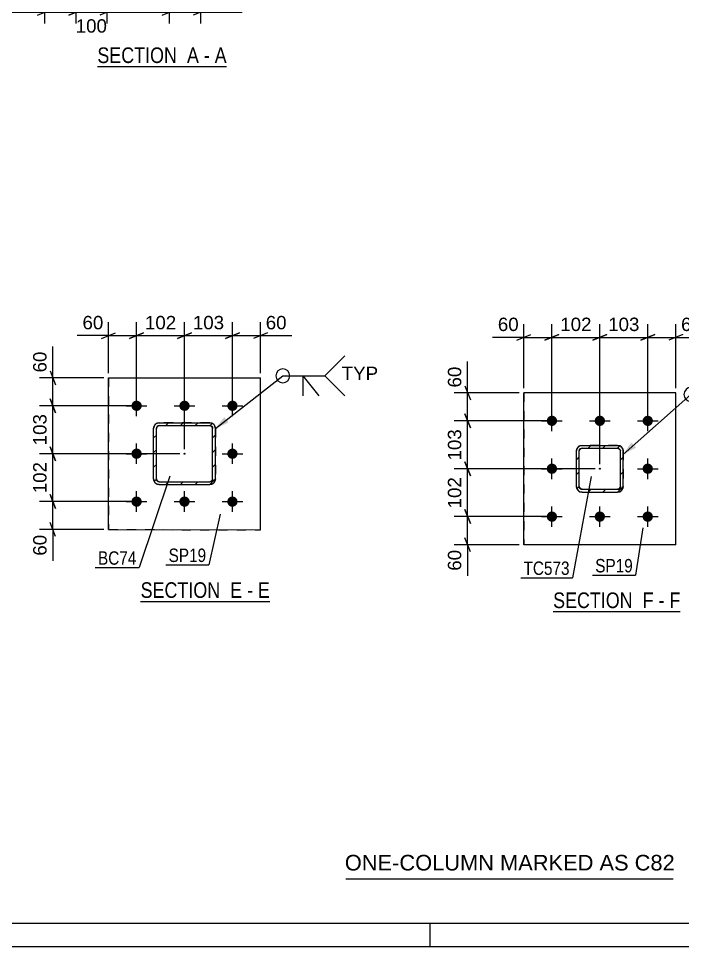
# Model space of a CAD drawing. Header units: millimetres. Extents: x 0 to 841, y 0 to 594.
# Drawn here: x 333 to 475, y 0 to 198.5 of the extents above; entities that cross this region are included whole.
import ezdxf

# ---------------------------------------------------------------- set-up
doc = ezdxf.new("R2010")
doc.units = ezdxf.units.MM
doc.linetypes.add('DXK_LINE_DOT2', pattern=[3.9198, 1.9599, -1.9599])
doc.linetypes.add('DXK_LINE_DOT3', pattern=[5.9187, 2.979, -0.9799, 0.9799, -0.9799])
doc.styles.add('Arial', font='ARIAL.TTF', dxfattribs={"height": 0.2})
doc.styles.add('Arial Narrow', font='ARIALN.TTF', dxfattribs={"height": 0.2})

# ---------------------------------------------------------------- blocks, each defined once
blk = doc.blocks.new('Unknown-284928650-1132')
at = {"color": 5, "linetype": 'Continuous'}
for p, q in [((5, 5), (836, 5)), ((421, 0), (421, 5)), ((0, 0), (841, 0))]:
    blk.add_line(p, q, dxfattribs=at)
blk = doc.blocks.new('Unknown-284928650-13 - 3507')
at = {"color": 6, "linetype": 'Continuous'}
blk.add_line((447.32, 71.64), (474.53, 71.64), dxfattribs=at)
at = {"color": 0, "linetype": 'Continuous'}
for points in [[(465.42, 72.39), (465.42, 75.89), (447.32, 75.89), (447.32, 72.39)], [(468.82, 72.39), (468.82, 75.89), (466.47, 75.89), (466.47, 72.39)], [(471.14, 72.39), (471.14, 75.89), (469.87, 75.89), (469.87, 72.39)], [(474.53, 72.39), (474.53, 75.89), (472.19, 75.89), (472.19, 72.39)]]:
    blk.add_wipeout(points, dxfattribs=at)
at = {"color": 7, "linetype": 'Continuous', "style": 'Arial Narrow'}
for s, p in [('SECTION ', (447.32, 72.39)), ('F', (466.47, 72.39)), ('F', (472.19, 72.39)), ('-', (469.87, 72.39))]:
    blk.add_text(s, height=3.34, dxfattribs=at).set_placement(p)
blk = doc.blocks.new('Unknown-284928650-16 - 4086')
at = {"color": 6, "linetype": 'Continuous'}
blk.add_line((359.09, 73.82), (386.74, 73.82), dxfattribs=at)
at = {"color": 0, "linetype": 'Continuous'}
for points in [[(377.2, 74.57), (377.2, 78.07), (359.09, 78.07), (359.09, 74.57)], [(380.81, 74.57), (380.81, 78.07), (378.25, 78.07), (378.25, 74.57)], [(383.13, 74.57), (383.13, 78.07), (381.86, 78.07), (381.86, 74.57)], [(386.74, 74.57), (386.74, 78.07), (384.18, 78.07), (384.18, 74.57)]]:
    blk.add_wipeout(points, dxfattribs=at)
at = {"color": 7, "linetype": 'Continuous', "style": 'Arial Narrow'}
for s, p in [('SECTION ', (359.09, 74.57)), ('E', (378.25, 74.57)), ('E', (384.18, 74.57)), ('-', (381.86, 74.57))]:
    blk.add_text(s, height=3.34, dxfattribs=at).set_placement(p)
blk = doc.blocks.new('Unknown-284928650-17 - 2077')
at = {"color": 6, "linetype": 'Continuous'}
blk.add_line((349.84, 188.25), (377.49, 188.25), dxfattribs=at)
at = {"color": 0, "linetype": 'Continuous'}
for points in [[(367.95, 189), (367.95, 192.5), (349.84, 192.5), (349.84, 189)], [(371.55, 189), (371.55, 192.5), (369, 192.5), (369, 189)], [(373.88, 189), (373.88, 192.5), (372.6, 192.5), (372.6, 189)], [(377.49, 189), (377.49, 192.5), (374.93, 192.5), (374.93, 189)]]:
    blk.add_wipeout(points, dxfattribs=at)
at = {"color": 7, "linetype": 'Continuous', "style": 'Arial Narrow'}
for s, p in [('SECTION ', (349.84, 189)), ('A', (369, 189)), ('A', (374.93, 189)), ('-', (372.6, 189))]:
    blk.add_text(s, height=3.34, dxfattribs=at).set_placement(p)
blk = doc.blocks.new('Part-284928650-3527 - 3507')
at = {"color": 2, "linetype": 'Continuous'}
for p, q in [((441.06, 85.95), (441.07, 118.45)), ((441.07, 118.45), (441.07, 118.45)), ((473.57, 118.45), (441.07, 118.45)), ((473.56, 85.95), (473.57, 118.45)), ((441.06, 85.95), (441.06, 85.95)), ((473.56, 85.95), (441.06, 85.95))]:
    blk.add_line(p, q, dxfattribs=at)
at = {"color": 7, "linetype": 'DXK_LINE_DOT2'}
for p, q in [((441.07, 118.45), (441.06, 85.95)), ((473.56, 85.95), (473.57, 118.45)), ((473.57, 118.45), (473.57, 118.45)), ((473.56, 85.95), (473.56, 85.95))]:
    blk.add_line(p, q, dxfattribs=at)
blk = doc.blocks.new('Bolt-284928650-3580 - 3507')
at = {"linetype": 'Continuous'}
for points in [[(448.17, 112.46), (448.14, 112.23), (448.07, 112.01), (447.96, 111.81), (447.8, 111.64), (447.62, 111.5), (447.41, 111.41), (447.18, 111.36), (446.95, 111.36), (446.73, 111.41), (446.52, 111.5), (446.33, 111.63), (446.18, 111.8), (446.06, 112), (445.99, 112.22), (445.97, 112.45), (445.99, 112.68), (446.06, 112.9), (446.18, 113.1), (446.33, 113.27), (446.51, 113.4), (446.72, 113.5), (446.95, 113.55), (447.18, 113.55), (447.4, 113.5), (447.61, 113.41), (447.8, 113.27), (447.96, 113.1), (448.07, 112.9), (448.14, 112.68)], [(458.42, 112.45), (458.39, 112.22), (458.32, 112.01), (458.21, 111.81), (458.05, 111.64), (457.87, 111.5), (457.66, 111.41), (457.43, 111.36), (457.2, 111.36), (456.98, 111.4), (456.77, 111.5), (456.58, 111.63), (456.43, 111.8), (456.31, 112), (456.24, 112.22), (456.22, 112.45), (456.24, 112.68), (456.31, 112.9), (456.43, 113.1), (456.58, 113.27), (456.76, 113.4), (456.97, 113.5), (457.2, 113.54), (457.43, 113.55), (457.65, 113.5), (457.86, 113.41), (458.05, 113.27), (458.21, 113.1), (458.32, 112.9), (458.39, 112.68)], [(468.67, 112.45), (468.64, 112.22), (468.57, 112), (468.46, 111.8), (468.3, 111.63), (468.12, 111.5), (467.91, 111.4), (467.68, 111.36), (467.45, 111.36), (467.23, 111.4), (467.02, 111.5), (466.83, 111.63), (466.68, 111.8), (466.56, 112), (466.49, 112.22), (466.47, 112.45), (466.49, 112.68), (466.56, 112.89), (466.68, 113.09), (466.83, 113.27), (467.01, 113.4), (467.22, 113.49), (467.45, 113.54), (467.68, 113.54), (467.9, 113.5), (468.11, 113.4), (468.3, 113.27), (468.46, 113.1), (468.57, 112.9), (468.64, 112.68)], [(448.16, 102.21), (448.14, 101.98), (448.07, 101.76), (447.96, 101.56), (447.8, 101.39), (447.62, 101.25), (447.41, 101.16), (447.18, 101.11), (446.95, 101.11), (446.73, 101.16), (446.52, 101.25), (446.33, 101.38), (446.18, 101.55), (446.06, 101.75), (445.99, 101.97), (445.96, 102.2), (445.99, 102.43), (446.06, 102.65), (446.17, 102.85), (446.33, 103.02), (446.51, 103.15), (446.72, 103.25), (446.95, 103.3), (447.18, 103.3), (447.4, 103.25), (447.61, 103.16), (447.8, 103.02), (447.95, 102.85), (448.07, 102.65), (448.14, 102.43)], [(468.66, 102.2), (468.64, 101.97), (468.57, 101.75), (468.46, 101.55), (468.3, 101.38), (468.12, 101.25), (467.91, 101.15), (467.68, 101.11), (467.45, 101.11), (467.23, 101.15), (467.02, 101.25), (466.83, 101.38), (466.68, 101.55), (466.56, 101.75), (466.49, 101.97), (466.46, 102.2), (466.49, 102.43), (466.56, 102.64), (466.67, 102.84), (466.83, 103.02), (467.01, 103.15), (467.22, 103.24), (467.45, 103.29), (467.68, 103.29), (467.9, 103.25), (468.11, 103.15), (468.3, 103.02), (468.45, 102.85), (468.57, 102.65), (468.64, 102.43)], [(448.16, 91.96), (448.14, 91.73), (448.07, 91.51), (447.95, 91.31), (447.8, 91.14), (447.62, 91), (447.41, 90.91), (447.18, 90.86), (446.95, 90.86), (446.73, 90.91), (446.52, 91), (446.33, 91.13), (446.17, 91.3), (446.06, 91.5), (445.99, 91.72), (445.96, 91.95), (445.99, 92.18), (446.06, 92.4), (446.17, 92.6), (446.33, 92.77), (446.51, 92.9), (446.72, 93), (446.95, 93.05), (447.18, 93.05), (447.4, 93), (447.61, 92.91), (447.8, 92.77), (447.95, 92.6), (448.07, 92.4), (448.14, 92.18)], [(458.41, 91.95), (458.39, 91.72), (458.32, 91.51), (458.2, 91.31), (458.05, 91.14), (457.87, 91), (457.66, 90.91), (457.43, 90.86), (457.2, 90.86), (456.98, 90.9), (456.77, 91), (456.58, 91.13), (456.42, 91.3), (456.31, 91.5), (456.24, 91.72), (456.21, 91.95), (456.24, 92.18), (456.31, 92.4), (456.42, 92.6), (456.58, 92.77), (456.76, 92.9), (456.97, 93), (457.2, 93.04), (457.43, 93.05), (457.65, 93), (457.86, 92.91), (458.05, 92.77), (458.2, 92.6), (458.32, 92.4), (458.39, 92.18)], [(468.66, 91.95), (468.64, 91.72), (468.57, 91.5), (468.45, 91.3), (468.3, 91.13), (468.12, 91), (467.91, 90.9), (467.68, 90.86), (467.45, 90.86), (467.23, 90.9), (467.02, 91), (466.83, 91.13), (466.67, 91.3), (466.56, 91.5), (466.49, 91.72), (466.46, 91.95), (466.49, 92.18), (466.56, 92.39), (466.67, 92.59), (466.83, 92.77), (467.01, 92.9), (467.22, 92.99), (467.45, 93.04), (467.68, 93.04), (467.9, 93), (468.11, 92.9), (468.3, 92.77), (468.45, 92.6), (468.57, 92.4), (468.64, 92.18)]]:
    blk.add_hatch(color=1, dxfattribs=at).paths.add_polyline_path(points)
at = {"color": 1, "linetype": 'Continuous'}
for p, q in [((447.07, 110.25), (447.07, 114.65)), ((457.32, 110.25), (457.32, 114.65)), ((467.57, 110.25), (467.57, 114.65)), ((444.87, 112.45), (449.27, 112.45)), ((455.12, 112.45), (459.52, 112.45)), ((465.37, 112.45), (469.77, 112.45)), ((447.06, 100), (447.07, 104.4)), ((467.56, 100), (467.57, 104.4)), ((444.86, 102.2), (449.26, 102.2)), ((465.36, 102.2), (469.76, 102.2)), ((447.06, 89.75), (447.06, 94.15)), ((457.31, 89.75), (457.31, 94.15)), ((467.56, 89.75), (467.56, 94.15)), ((444.86, 91.95), (449.26, 91.95)), ((455.11, 91.95), (459.51, 91.95)), ((465.36, 91.95), (469.76, 91.95))]:
    blk.add_line(p, q, dxfattribs=at)
blk = doc.blocks.new('Part-284928650-3560 - 3507')
at = {"linetype": 'Continuous'}
h = blk.add_hatch(dxfattribs=at)
h.set_pattern_fill('', scale=0.7, style=0, pattern_type=0)
h.set_pattern_definition([(45, (461.1133, 97.2006), (-1.57154, 1.57154), [])])
h.paths.add_polyline_path([(453.51, 97.2), (461.11, 97.2), (461.57, 97.29), (461.96, 97.55), (462.22, 97.94), (462.31, 98.4), (462.31, 106), (462.22, 106.46), (461.96, 106.85), (461.57, 107.11), (461.12, 107.2), (453.52, 107.2), (453.06, 107.11), (452.67, 106.85), (452.41, 106.46), (452.31, 106), (452.31, 98.4), (452.4, 97.94), (452.66, 97.55), (453.05, 97.29)])
h.paths.add_polyline_path([(452.96, 98.17), (452.91, 98.4), (452.91, 106), (452.96, 106.23), (453.09, 106.43), (453.29, 106.56), (453.51, 106.6), (461.11, 106.6), (461.34, 106.55), (461.54, 106.42), (461.67, 106.23), (461.71, 106), (461.71, 98.4), (461.67, 98.17), (461.54, 97.98), (461.34, 97.85), (461.11, 97.8), (453.51, 97.8), (453.28, 97.85), (453.09, 97.98)])
blk.add_hatch(color=246, dxfattribs=at).paths.add_polyline_path([(457.31, 102.1, -1), (457.31, 102.3, -1)])
at = {"color": 7, "linetype": 'DXK_LINE_DOT2'}
for p, q in [((453.06, 107.11), (453.52, 107.2)), ((461.12, 107.2), (453.52, 107.2)), ((461.12, 107.2), (461.57, 107.11)), ((452.31, 98.4), (452.32, 106)), ((452.32, 106), (452.41, 106.46)), ((452.91, 98.4), (452.92, 106)), ((452.96, 106.23), (452.92, 106)), ((453.09, 106.43), (452.96, 106.23)), ((453.29, 106.56), (453.09, 106.43)), ((453.52, 106.6), (453.29, 106.56)), ((453.52, 106.6), (461.12, 106.6)), ((461.35, 106.55), (461.12, 106.6)), ((461.54, 106.42), (461.35, 106.55)), ((461.67, 106.23), (461.54, 106.42)), ((461.72, 106), (461.67, 106.23)), ((461.71, 98.4), (461.72, 106)), ((462.22, 106.46), (462.22, 106.46)), ((462.22, 106.46), (462.32, 106)), ((462.32, 106), (462.31, 98.4)), ((452.41, 97.94), (452.31, 98.4)), ((452.91, 98.4), (452.96, 98.17)), ((452.96, 98.17), (453.09, 97.98)), ((453.51, 97.2), (453.05, 97.29)), ((453.09, 97.98), (453.28, 97.85)), ((453.28, 97.85), (453.51, 97.8)), ((453.51, 97.8), (461.11, 97.8)), ((461.11, 97.8), (461.34, 97.85)), ((461.57, 97.29), (461.11, 97.2)), ((461.34, 97.85), (461.54, 97.98)), ((461.54, 97.98), (461.67, 98.17)), ((461.67, 98.17), (461.71, 98.4)), ((462.31, 98.4), (462.22, 97.94)), ((462.31, 98.4), (462.31, 98.4)), ((453.51, 97.2), (461.11, 97.2))]:
    blk.add_line(p, q, dxfattribs=at)
at = {"color": 2, "linetype": 'Continuous'}
for p, q in [((453.52, 107.2), (453.06, 107.11)), ((453.52, 107.2), (453.52, 107.2)), ((453.52, 107.2), (461.12, 107.2)), ((461.12, 107.2), (461.12, 107.2)), ((461.57, 107.11), (461.12, 107.2)), ((452.41, 106.46), (452.31, 106)), ((452.31, 106), (452.32, 106)), ((452.31, 98.4), (452.31, 106)), ((452.91, 106), (452.96, 106.23)), ((452.91, 106), (452.92, 106)), ((452.91, 98.4), (452.91, 106)), ((452.96, 106.23), (453.09, 106.43)), ((453.09, 106.43), (453.29, 106.56)), ((453.29, 106.56), (453.51, 106.6)), ((453.51, 106.6), (453.52, 106.6)), ((453.51, 106.6), (461.11, 106.6)), ((461.11, 106.6), (461.12, 106.6)), ((461.11, 106.6), (461.34, 106.55)), ((461.34, 106.55), (461.54, 106.42)), ((461.54, 106.42), (461.67, 106.23)), ((461.67, 106.23), (461.71, 106)), ((461.71, 106), (461.72, 106)), ((461.71, 98.4), (461.71, 106)), ((462.31, 106), (462.22, 106.46)), ((462.31, 106), (462.32, 106)), ((462.31, 98.4), (462.31, 106)), ((452.31, 98.4), (452.31, 98.4)), ((452.31, 98.4), (452.4, 97.94)), ((452.91, 98.4), (452.91, 98.4)), ((452.96, 98.17), (452.91, 98.4)), ((453.09, 97.98), (452.96, 98.17)), ((453.05, 97.29), (453.51, 97.2)), ((453.28, 97.85), (453.09, 97.98)), ((453.51, 97.8), (453.28, 97.85)), ((453.51, 97.8), (453.51, 97.8)), ((453.51, 97.8), (461.11, 97.8)), ((461.34, 97.85), (461.11, 97.8)), ((461.11, 97.8), (461.11, 97.8)), ((461.11, 97.2), (461.57, 97.29)), ((461.54, 97.98), (461.34, 97.85)), ((461.67, 98.17), (461.54, 97.98)), ((461.71, 98.4), (461.67, 98.17)), ((461.71, 98.4), (461.71, 98.4)), ((462.22, 97.94), (462.31, 98.4)), ((462.31, 98.4), (462.31, 98.4)), ((453.51, 97.2), (453.51, 97.2)), ((453.51, 97.2), (461.11, 97.2)), ((461.11, 97.2), (461.11, 97.2))]:
    blk.add_line(p, q, dxfattribs=at)
at = {"color": 7, "linetype": 'DXK_LINE_DOT3'}
blk.add_line((457.31, 102.2), (457.32, 102.2), dxfattribs=at)
at = {"color": 246, "linetype": 'DXK_LINE_DOT2'}
blk.add_line((457.31, 102.2), (457.32, 102.2), dxfattribs=at)
at = {"color": 246, "linetype": 'Continuous'}
blk.add_circle((457.31, 102.2), 0.1, dxfattribs=at)
at = {"color": 7, "linetype": 'DXK_LINE_DOT2'}
for centre, start, end in [((453.52, 106), 112.4901, 157.4901), ((461.12, 106), 22.4901, 67.4901), ((453.51, 98.4), 202.4901, 247.4901), ((461.11, 98.4), 292.4901, 337.4901)]:
    blk.add_arc(centre, 1.2, start, end, dxfattribs=at)
at = {"color": 2, "linetype": 'Continuous'}
for centre, start, end in [((453.51, 106), 112.4901, 157.4901), ((461.11, 106), 22.4901, 67.4901), ((453.51, 98.4), 202.4901, 247.4901), ((461.11, 98.4), 292.4901, 337.4901)]:
    blk.add_arc(centre, 1.2, start, end, dxfattribs=at)
blk = doc.blocks.new('Bolt-284928650-4131 - 4086')
at = {"linetype": 'Continuous'}
for points in [[(358.96, 116.48), (359.12, 116.31), (359.23, 116.11), (359.3, 115.9), (359.32, 115.67), (359.3, 115.44), (359.23, 115.22), (359.11, 115.02), (358.96, 114.85), (358.77, 114.72), (358.56, 114.62), (358.34, 114.57), (358.11, 114.58), (357.88, 114.62), (357.67, 114.72), (357.49, 114.85), (357.33, 115.02), (357.22, 115.22), (357.15, 115.44), (357.12, 115.67), (357.15, 115.9), (357.22, 116.12), (357.34, 116.32), (357.49, 116.49), (357.68, 116.62), (357.89, 116.72), (358.11, 116.76), (358.34, 116.76), (358.57, 116.71), (358.78, 116.62)], [(369.21, 116.48), (369.37, 116.31), (369.48, 116.11), (369.55, 115.89), (369.57, 115.66), (369.55, 115.44), (369.48, 115.22), (369.36, 115.02), (369.21, 114.85), (369.02, 114.71), (368.81, 114.62), (368.59, 114.57), (368.36, 114.57), (368.13, 114.62), (367.92, 114.72), (367.74, 114.85), (367.58, 115.02), (367.47, 115.22), (367.4, 115.44), (367.37, 115.67), (367.4, 115.9), (367.47, 116.12), (367.59, 116.32), (367.74, 116.49), (367.93, 116.62), (368.14, 116.71), (368.36, 116.76), (368.59, 116.76), (368.82, 116.71), (369.03, 116.62)], [(379.46, 116.48), (379.62, 116.31), (379.73, 116.11), (379.8, 115.89), (379.82, 115.66), (379.8, 115.43), (379.73, 115.22), (379.61, 115.02), (379.46, 114.85), (379.27, 114.71), (379.06, 114.62), (378.84, 114.57), (378.61, 114.57), (378.38, 114.62), (378.17, 114.71), (377.99, 114.85), (377.83, 115.02), (377.72, 115.22), (377.65, 115.44), (377.62, 115.67), (377.65, 115.9), (377.72, 116.12), (377.84, 116.31), (377.99, 116.48), (378.18, 116.62), (378.39, 116.71), (378.61, 116.76), (378.84, 116.76), (379.07, 116.71), (379.28, 116.62)], [(358.96, 106.23), (359.11, 106.06), (359.23, 105.86), (359.3, 105.65), (359.32, 105.42), (359.3, 105.19), (359.23, 104.97), (359.11, 104.77), (358.96, 104.6), (358.77, 104.47), (358.56, 104.37), (358.34, 104.32), (358.11, 104.33), (357.88, 104.37), (357.67, 104.47), (357.49, 104.6), (357.33, 104.77), (357.22, 104.97), (357.15, 105.19), (357.12, 105.42), (357.15, 105.65), (357.22, 105.87), (357.33, 106.07), (357.49, 106.24), (357.68, 106.37), (357.89, 106.47), (358.11, 106.51), (358.34, 106.51), (358.57, 106.46), (358.78, 106.37)], [(379.46, 106.23), (379.61, 106.06), (379.73, 105.86), (379.8, 105.64), (379.82, 105.41), (379.8, 105.18), (379.73, 104.97), (379.61, 104.77), (379.46, 104.6), (379.27, 104.46), (379.06, 104.37), (378.84, 104.32), (378.61, 104.32), (378.38, 104.37), (378.17, 104.46), (377.99, 104.6), (377.83, 104.77), (377.72, 104.97), (377.65, 105.19), (377.62, 105.42), (377.65, 105.65), (377.72, 105.87), (377.83, 106.06), (377.99, 106.23), (378.18, 106.37), (378.39, 106.46), (378.61, 106.51), (378.84, 106.51), (379.07, 106.46), (379.28, 106.37)], [(358.96, 95.98), (359.11, 95.81), (359.23, 95.61), (359.3, 95.4), (359.32, 95.17), (359.3, 94.94), (359.23, 94.72), (359.11, 94.52), (358.96, 94.35), (358.77, 94.22), (358.56, 94.12), (358.33, 94.07), (358.1, 94.08), (357.88, 94.12), (357.67, 94.22), (357.48, 94.35), (357.33, 94.52), (357.22, 94.72), (357.14, 94.94), (357.12, 95.17), (357.15, 95.4), (357.22, 95.62), (357.33, 95.82), (357.49, 95.99), (357.67, 96.12), (357.88, 96.22), (358.11, 96.26), (358.34, 96.26), (358.56, 96.21), (358.77, 96.12)], [(369.21, 95.98), (369.36, 95.81), (369.48, 95.61), (369.55, 95.39), (369.57, 95.16), (369.55, 94.94), (369.48, 94.72), (369.36, 94.52), (369.21, 94.35), (369.02, 94.21), (368.81, 94.12), (368.58, 94.07), (368.35, 94.07), (368.13, 94.12), (367.92, 94.22), (367.73, 94.35), (367.58, 94.52), (367.47, 94.72), (367.39, 94.94), (367.37, 95.17), (367.4, 95.4), (367.47, 95.62), (367.58, 95.82), (367.74, 95.99), (367.92, 96.12), (368.13, 96.21), (368.36, 96.26), (368.59, 96.26), (368.81, 96.21), (369.02, 96.12)], [(379.46, 95.98), (379.61, 95.81), (379.73, 95.61), (379.8, 95.39), (379.82, 95.16), (379.8, 94.93), (379.73, 94.72), (379.61, 94.52), (379.46, 94.35), (379.27, 94.21), (379.06, 94.12), (378.83, 94.07), (378.6, 94.07), (378.38, 94.12), (378.17, 94.21), (377.98, 94.35), (377.83, 94.52), (377.72, 94.72), (377.64, 94.94), (377.62, 95.17), (377.65, 95.4), (377.72, 95.62), (377.83, 95.81), (377.99, 95.98), (378.17, 96.12), (378.38, 96.21), (378.61, 96.26), (378.84, 96.26), (379.06, 96.21), (379.27, 96.12)]]:
    blk.add_hatch(color=1, dxfattribs=at).paths.add_polyline_path(points)
at = {"color": 1, "linetype": 'Continuous'}
for p, q in [((358.22, 113.47), (358.23, 117.87)), ((368.47, 113.47), (368.48, 117.87)), ((378.72, 113.47), (378.73, 117.87)), ((356.02, 115.67), (360.42, 115.67)), ((366.27, 115.67), (370.67, 115.67)), ((376.52, 115.67), (380.92, 115.67)), ((358.22, 103.22), (358.22, 107.62)), ((378.72, 103.22), (378.72, 107.62)), ((356.02, 105.42), (360.42, 105.42)), ((376.52, 105.42), (380.92, 105.42)), ((358.22, 92.97), (358.22, 97.37)), ((368.47, 92.97), (368.47, 97.37)), ((378.72, 92.97), (378.72, 97.37)), ((356.02, 95.17), (360.42, 95.17)), ((366.27, 95.17), (370.67, 95.17)), ((376.52, 95.17), (380.92, 95.17))]:
    blk.add_line(p, q, dxfattribs=at)
blk = doc.blocks.new('Part-284928650-4123 - 4086')
at = {"linetype": 'Continuous'}
h = blk.add_hatch(dxfattribs=at)
h.set_pattern_fill('', scale=0.7, style=0, pattern_type=0)
h.set_pattern_definition([(45, (373.8714, 98.8157), (-1.57154, 1.57154), [])])
h.paths.add_polyline_path([(363.07, 98.82), (373.87, 98.82), (374.33, 98.91), (374.72, 99.17), (374.98, 99.56), (375.07, 100.02), (375.07, 110.82), (374.98, 111.27), (374.72, 111.66), (374.33, 111.92), (373.87, 112.02), (363.07, 112.02), (362.61, 111.93), (362.23, 111.67), (361.96, 111.28), (361.87, 110.82), (361.87, 100.02), (361.96, 99.56), (362.22, 99.17), (362.61, 98.91)])
h.paths.add_polyline_path([(362.52, 99.79), (362.47, 100.02), (362.47, 110.82), (362.52, 111.05), (362.65, 111.24), (362.84, 111.37), (363.07, 111.42), (373.87, 111.42), (374.1, 111.37), (374.3, 111.24), (374.43, 111.05), (374.47, 110.82), (374.47, 100.02), (374.43, 99.79), (374.3, 99.59), (374.1, 99.46), (373.87, 99.42), (363.07, 99.42), (362.84, 99.46), (362.65, 99.59)])
blk.add_hatch(color=246, dxfattribs=at).paths.add_polyline_path([(368.47, 105.32, -1), (368.47, 105.52, -1)])
at = {"color": 7, "linetype": 'DXK_LINE_DOT2'}
for p, q in [((361.87, 110.82), (361.97, 111.28)), ((362.65, 111.24), (362.52, 111.05)), ((362.62, 111.93), (363.07, 112.02)), ((362.84, 111.37), (362.65, 111.24)), ((363.07, 111.42), (362.84, 111.37)), ((373.87, 112.02), (363.07, 112.02)), ((363.07, 111.42), (373.87, 111.42)), ((373.87, 112.02), (374.33, 111.93)), ((374.1, 111.37), (373.87, 111.42)), ((374.3, 111.24), (374.1, 111.37)), ((374.43, 111.05), (374.3, 111.24)), ((374.33, 111.93), (374.33, 111.92)), ((374.98, 111.28), (374.98, 111.27)), ((374.98, 111.27), (375.07, 110.82)), ((361.87, 100.02), (361.87, 110.82)), ((362.52, 111.05), (362.47, 110.82)), ((362.47, 100.02), (362.47, 110.82)), ((374.47, 110.82), (374.43, 111.05)), ((374.47, 100.02), (374.47, 110.82)), ((375.07, 110.82), (375.07, 100.02)), ((361.96, 99.56), (361.87, 100.02)), ((362.47, 100.02), (362.52, 99.79)), ((362.52, 99.79), (362.65, 99.59)), ((362.65, 99.59), (362.84, 99.46)), ((362.84, 99.46), (363.07, 99.42)), ((363.07, 99.42), (373.87, 99.42)), ((373.87, 99.42), (374.1, 99.46)), ((374.1, 99.46), (374.3, 99.59)), ((374.3, 99.59), (374.43, 99.79)), ((374.43, 99.79), (374.47, 100.02)), ((375.07, 100.02), (374.98, 99.56)), ((363.07, 98.82), (362.61, 98.91)), ((363.07, 98.82), (373.87, 98.82)), ((374.33, 98.91), (373.87, 98.82))]:
    blk.add_line(p, q, dxfattribs=at)
at = {"color": 2, "linetype": 'Continuous'}
for p, q in [((361.96, 111.28), (361.87, 110.82)), ((362.52, 111.05), (362.65, 111.24)), ((363.07, 112.02), (362.61, 111.93)), ((362.65, 111.24), (362.84, 111.37)), ((362.84, 111.37), (363.07, 111.42)), ((363.07, 112.02), (363.07, 112.02)), ((363.07, 112.02), (373.87, 112.02)), ((363.07, 111.42), (363.07, 111.42)), ((363.07, 111.42), (373.87, 111.42)), ((373.87, 112.02), (373.87, 112.02)), ((374.33, 111.92), (373.87, 112.02)), ((373.87, 111.42), (373.87, 111.42)), ((373.87, 111.42), (374.1, 111.37)), ((374.1, 111.37), (374.3, 111.24)), ((374.3, 111.24), (374.43, 111.05)), ((375.07, 110.82), (374.98, 111.27)), ((361.87, 110.82), (361.87, 110.82)), ((361.87, 100.02), (361.87, 110.82)), ((362.47, 110.82), (362.52, 111.05)), ((362.47, 110.82), (362.47, 110.82)), ((362.47, 100.02), (362.47, 110.82)), ((374.43, 111.05), (374.47, 110.82)), ((374.47, 110.82), (374.47, 110.82)), ((374.47, 100.02), (374.47, 110.82)), ((375.07, 110.82), (375.07, 110.82)), ((375.07, 100.02), (375.07, 110.82)), ((361.87, 100.02), (361.87, 100.02)), ((361.87, 100.02), (361.96, 99.56)), ((362.47, 100.02), (362.47, 100.02)), ((362.52, 99.79), (362.47, 100.02)), ((362.65, 99.59), (362.52, 99.79)), ((362.84, 99.46), (362.65, 99.59)), ((363.07, 99.42), (362.84, 99.46)), ((363.07, 99.42), (363.07, 99.42)), ((363.07, 99.42), (373.87, 99.42)), ((374.1, 99.46), (373.87, 99.42)), ((373.87, 99.42), (373.87, 99.42)), ((374.3, 99.59), (374.1, 99.46)), ((374.43, 99.79), (374.3, 99.59)), ((374.47, 100.02), (374.43, 99.79)), ((374.47, 100.02), (374.47, 100.02)), ((374.98, 99.56), (375.07, 100.02)), ((375.07, 100.02), (375.07, 100.02)), ((362.61, 98.91), (363.07, 98.82)), ((363.07, 98.82), (363.07, 98.82)), ((363.07, 98.82), (373.87, 98.82)), ((373.87, 98.82), (374.33, 98.91)), ((373.87, 98.82), (373.87, 98.82))]:
    blk.add_line(p, q, dxfattribs=at)
at = {"color": 7, "linetype": 'DXK_LINE_DOT3'}
blk.add_line((368.47, 105.42), (368.47, 105.42), dxfattribs=at)
at = {"color": 246, "linetype": 'DXK_LINE_DOT2'}
blk.add_line((368.47, 105.42), (368.47, 105.42), dxfattribs=at)
at = {"color": 246, "linetype": 'Continuous'}
blk.add_circle((368.47, 105.42), 0.1, dxfattribs=at)
at = {"color": 2, "linetype": 'Continuous'}
for centre, start, end in [((363.07, 110.82), 112.4901, 157.4901), ((373.87, 110.82), 22.4901, 67.4901), ((363.07, 100.02), 202.4901, 247.4901), ((373.87, 100.02), 292.4901, 337.4901)]:
    blk.add_arc(centre, 1.2, start, end, dxfattribs=at)
at = {"color": 7, "linetype": 'DXK_LINE_DOT2'}
for centre, start, end in [((363.07, 110.82), 112.4901, 157.4901), ((363.07, 100.02), 202.4901, 247.4901), ((373.87, 100.02), 292.4901, 337.4901)]:
    blk.add_arc(centre, 1.2, start, end, dxfattribs=at)
blk = doc.blocks.new('Part-284928650-4094 - 4086')
at = {"color": 2, "linetype": 'Continuous'}
for p, q in [((352.22, 89.17), (352.23, 121.67)), ((352.23, 121.67), (352.23, 121.67)), ((352.23, 121.67), (384.73, 121.66)), ((384.72, 89.16), (384.73, 121.66)), ((384.73, 121.66), (384.73, 121.66)), ((352.22, 89.17), (352.22, 89.17)), ((352.22, 89.17), (384.72, 89.16)), ((384.72, 89.16), (384.72, 89.16))]:
    blk.add_line(p, q, dxfattribs=at)
at = {"color": 7, "linetype": 'DXK_LINE_DOT2'}
for p, q in [((352.23, 121.67), (352.22, 89.17)), ((352.23, 121.67), (384.73, 121.66)), ((384.72, 89.16), (384.73, 121.66)), ((352.22, 89.17), (384.72, 89.16))]:
    blk.add_line(p, q, dxfattribs=at)
blk = doc.blocks.new('StraightDimension-284928650-3587 - 3507')
at = {"color": 7, "linetype": 'Continuous'}
for p, q in [((428.42, 113.95), (429.62, 110.95)), ((446.07, 112.45), (426.17, 112.45)), ((429.02, 102.17), (429.02, 112.45)), ((429.62, 100.67), (428.42, 103.67)), ((456.31, 102.17), (426.17, 102.17))]:
    blk.add_line(p, q, dxfattribs=at)
at = {"color": 0}
blk.add_wipeout([(428.27, 111.25), (424.07, 111.25), (424.07, 103.37), (428.27, 103.37)], dxfattribs=at)
at = {"color": 3, "style": 'Arial'}
blk.add_text('103', height=2.865, rotation=90.0002, dxfattribs=at).set_placement((427.67, 103.97))
blk = doc.blocks.new('StraightDimension-284928650-3596 - 3507')
at = {"color": 7, "linetype": 'Continuous'}
for p, q in [((428.42, 119.95), (429.62, 116.95)), ((440.07, 118.45), (426.17, 118.45)), ((429.02, 112.45), (429.02, 118.45)), ((429.62, 110.95), (428.42, 113.95)), ((446.07, 112.45), (426.17, 112.45))]:
    blk.add_line(p, q, dxfattribs=at)
at = {"color": 0}
blk.add_wipeout([(428.27, 124.63), (424.07, 124.63), (424.07, 118.98), (428.27, 118.98)], dxfattribs=at)
at = {"color": 7, "linetype": 'Continuous'}
blk.add_line((429.02, 118.45), (429.02, 125.15), dxfattribs=at)
blk.add_line((429.02, 118.45), (429.02, 125.15), dxfattribs=at)
at = {"color": 3, "style": 'Arial'}
blk.add_text('60', height=2.865, rotation=90.0002, dxfattribs=at).set_placement((427.67, 119.58))
blk = doc.blocks.new('StraightDimension-284928650-3606 - 3507')
at = {"color": 7, "linetype": 'Continuous'}
for p, q in [((428.42, 93.45), (429.62, 90.45)), ((446.06, 91.95), (426.17, 91.95)), ((429.02, 85.95), (429.02, 91.95)), ((429.62, 84.45), (428.42, 87.45)), ((440.06, 85.95), (426.17, 85.95))]:
    blk.add_line(p, q, dxfattribs=at)
at = {"color": 0}
blk.add_wipeout([(428.27, 85.43), (424.07, 85.43), (424.07, 79.78), (428.27, 79.78)], dxfattribs=at)
at = {"color": 7, "linetype": 'Continuous'}
blk.add_line((429.02, 85.95), (429.02, 79.26), dxfattribs=at)
blk.add_line((429.02, 85.95), (429.02, 79.26), dxfattribs=at)
at = {"color": 3, "style": 'Arial'}
blk.add_text('60', height=2.865, rotation=90.0002, dxfattribs=at).set_placement((427.67, 80.38))
blk = doc.blocks.new('StraightDimension-284928650-3616 - 3507')
at = {"color": 7, "linetype": 'Continuous'}
for p, q in [((428.42, 103.67), (429.62, 100.67)), ((456.31, 102.17), (426.17, 102.17)), ((429.02, 91.95), (429.02, 102.17)), ((429.62, 90.45), (428.42, 93.45)), ((446.06, 91.95), (426.17, 91.95))]:
    blk.add_line(p, q, dxfattribs=at)
at = {"color": 0}
blk.add_wipeout([(428.27, 101), (424.07, 101), (424.07, 93.12), (428.27, 93.12)], dxfattribs=at)
at = {"color": 3, "style": 'Arial'}
blk.add_text('102', height=2.865, rotation=90.0002, dxfattribs=at).set_placement((427.67, 93.72))
blk = doc.blocks.new('StraightDimension-284928650-3626 - 3507')
at = {"color": 7, "linetype": 'Continuous'}
for p, q in [((467.57, 113.45), (467.57, 133.16)), ((473.57, 119.45), (473.57, 133.16)), ((466.07, 129.71), (469.07, 130.91)), ((467.57, 130.31), (473.57, 130.31)), ((475.07, 130.91), (472.07, 129.71))]:
    blk.add_line(p, q, dxfattribs=at)
at = {"color": 0}
blk.add_wipeout([(479.74, 131.06), (479.74, 135.26), (474.09, 135.26), (474.09, 131.06)], dxfattribs=at)
at = {"color": 7, "linetype": 'Continuous'}
blk.add_line((473.57, 130.31), (480.26, 130.31), dxfattribs=at)
blk.add_line((473.57, 130.31), (480.26, 130.31), dxfattribs=at)
at = {"color": 3, "style": 'Arial'}
blk.add_text('60', height=2.865, dxfattribs=at).set_placement((474.69, 131.66))
blk = doc.blocks.new('StraightDimension-284928650-3636 - 3507')
at = {"color": 7, "linetype": 'Continuous'}
for p, q in [((441.07, 119.45), (441.07, 133.16)), ((447.07, 113.45), (447.07, 133.16)), ((439.57, 129.71), (442.57, 130.91)), ((441.07, 130.31), (447.07, 130.31)), ((448.57, 130.91), (445.57, 129.71))]:
    blk.add_line(p, q, dxfattribs=at)
at = {"color": 0}
blk.add_wipeout([(440.54, 131.06), (440.54, 135.26), (434.9, 135.26), (434.9, 131.06)], dxfattribs=at)
at = {"color": 7, "linetype": 'Continuous'}
blk.add_line((441.07, 130.31), (434.37, 130.31), dxfattribs=at)
blk.add_line((441.07, 130.31), (434.37, 130.31), dxfattribs=at)
at = {"color": 3, "style": 'Arial'}
blk.add_text('60', height=2.865, dxfattribs=at).set_placement((435.5, 131.66))
blk = doc.blocks.new('StraightDimension-284928650-3646 - 3507')
at = {"color": 7, "linetype": 'Continuous'}
for p, q in [((447.07, 113.45), (447.07, 133.16)), ((457.31, 103.2), (457.31, 133.16)), ((445.57, 129.71), (448.57, 130.91)), ((447.07, 130.31), (457.31, 130.31)), ((458.81, 130.91), (455.81, 129.71))]:
    blk.add_line(p, q, dxfattribs=at)
at = {"color": 0}
blk.add_wipeout([(456.12, 131.06), (456.12, 135.26), (448.25, 135.26), (448.25, 131.06)], dxfattribs=at)
at = {"color": 3, "style": 'Arial'}
blk.add_text('102', height=2.865, dxfattribs=at).set_placement((448.85, 131.66))
blk = doc.blocks.new('StraightDimension-284928650-3654 - 3507')
at = {"color": 7, "linetype": 'Continuous'}
for p, q in [((457.31, 103.2), (457.31, 133.16)), ((467.57, 113.45), (467.57, 133.16)), ((455.81, 129.71), (458.81, 130.91)), ((457.31, 130.31), (467.57, 130.31)), ((469.07, 130.91), (466.07, 129.71))]:
    blk.add_line(p, q, dxfattribs=at)
at = {"color": 0}
blk.add_wipeout([(466.37, 131.06), (466.37, 135.26), (458.5, 135.26), (458.5, 131.06)], dxfattribs=at)
at = {"color": 3, "style": 'Arial'}
blk.add_text('103', height=2.865, dxfattribs=at).set_placement((459.1, 131.66))
blk = doc.blocks.new('StraightDimension-284928650-4166 - 4086')
at = {"color": 7, "linetype": 'Continuous'}
for p, q in [((358.22, 116.67), (358.22, 133.53)), ((368.47, 106.41), (368.47, 133.53)), ((356.72, 130.08), (359.72, 131.28)), ((369.97, 131.28), (366.97, 130.08)), ((358.22, 130.68), (368.47, 130.68))]:
    blk.add_line(p, q, dxfattribs=at)
at = {"color": 0}
blk.add_wipeout([(367.28, 131.43), (367.28, 135.63), (359.41, 135.63), (359.41, 131.43)], dxfattribs=at)
at = {"color": 3, "style": 'Arial'}
blk.add_text('102', height=2.865, dxfattribs=at).set_placement((360.01, 132.03))
blk = doc.blocks.new('StraightDimension-284928650-4174 - 4086')
at = {"color": 7, "linetype": 'Continuous'}
for p, q in [((352.23, 122.67), (352.23, 133.53)), ((358.22, 116.67), (358.22, 133.53)), ((350.73, 130.08), (353.73, 131.28)), ((359.72, 131.28), (356.72, 130.08)), ((352.23, 130.68), (358.22, 130.68))]:
    blk.add_line(p, q, dxfattribs=at)
at = {"color": 0}
blk.add_wipeout([(351.7, 131.43), (351.7, 135.63), (346.05, 135.63), (346.05, 131.43)], dxfattribs=at)
at = {"color": 7, "linetype": 'Continuous'}
blk.add_line((352.23, 130.68), (345.53, 130.68), dxfattribs=at)
blk.add_line((352.23, 130.68), (345.53, 130.68), dxfattribs=at)
at = {"color": 3, "style": 'Arial'}
blk.add_text('60', height=2.865, dxfattribs=at).set_placement((346.65, 132.03))
blk = doc.blocks.new('StraightDimension-284928650-4184 - 4086')
at = {"color": 7, "linetype": 'Continuous'}
for p, q in [((368.47, 106.41), (368.47, 133.53)), ((378.73, 116.67), (378.73, 133.53)), ((366.97, 130.08), (369.97, 131.28)), ((380.23, 131.28), (377.23, 130.08)), ((368.47, 130.68), (378.73, 130.68))]:
    blk.add_line(p, q, dxfattribs=at)
at = {"color": 0}
blk.add_wipeout([(377.53, 131.43), (377.53, 135.63), (369.66, 135.63), (369.66, 131.43)], dxfattribs=at)
at = {"color": 3, "style": 'Arial'}
blk.add_text('103', height=2.865, dxfattribs=at).set_placement((370.26, 132.03))
blk = doc.blocks.new('StraightDimension-284928650-4192 - 4086')
at = {"color": 7, "linetype": 'Continuous'}
for p, q in [((378.73, 116.67), (378.73, 133.53)), ((384.73, 122.66), (384.73, 133.53)), ((377.23, 130.08), (380.23, 131.28)), ((386.23, 131.28), (383.23, 130.08)), ((378.73, 130.68), (384.73, 130.68))]:
    blk.add_line(p, q, dxfattribs=at)
at = {"color": 0}
blk.add_wipeout([(390.9, 131.43), (390.9, 135.63), (385.25, 135.63), (385.25, 131.43)], dxfattribs=at)
at = {"color": 7, "linetype": 'Continuous'}
blk.add_line((384.73, 130.68), (391.42, 130.68), dxfattribs=at)
blk.add_line((384.73, 130.68), (391.42, 130.68), dxfattribs=at)
at = {"color": 3, "style": 'Arial'}
blk.add_text('60', height=2.865, dxfattribs=at).set_placement((385.85, 132.03))
blk = doc.blocks.new('StraightDimension-284928650-4203 - 4086')
at = {"color": 7, "linetype": 'Continuous'}
for p, q in [((339.71, 123.17), (340.91, 120.17)), ((351.23, 121.67), (337.46, 121.67)), ((340.31, 115.67), (340.31, 121.67)), ((340.91, 114.17), (339.71, 117.17)), ((357.22, 115.67), (337.46, 115.67))]:
    blk.add_line(p, q, dxfattribs=at)
at = {"color": 0}
blk.add_wipeout([(339.56, 127.84), (335.36, 127.84), (335.36, 122.2), (339.56, 122.2)], dxfattribs=at)
at = {"color": 7, "linetype": 'Continuous'}
blk.add_line((340.31, 121.67), (340.31, 128.37), dxfattribs=at)
blk.add_line((340.31, 121.67), (340.31, 128.37), dxfattribs=at)
at = {"color": 3, "style": 'Arial'}
blk.add_text('60', height=2.865, rotation=90.0002, dxfattribs=at).set_placement((338.96, 122.8))
blk = doc.blocks.new('StraightDimension-284928650-4213 - 4086')
at = {"color": 7, "linetype": 'Continuous'}
for p, q in [((339.71, 117.17), (340.91, 114.17)), ((357.22, 115.67), (337.46, 115.67)), ((340.31, 105.41), (340.31, 115.67)), ((367.47, 105.41), (337.46, 105.41)), ((340.91, 103.91), (339.71, 106.91))]:
    blk.add_line(p, q, dxfattribs=at)
at = {"color": 0}
blk.add_wipeout([(339.56, 114.48), (335.36, 114.48), (335.36, 106.61), (339.56, 106.61)], dxfattribs=at)
at = {"color": 3, "style": 'Arial'}
blk.add_text('103', height=2.865, rotation=90.0002, dxfattribs=at).set_placement((338.96, 107.21))
blk = doc.blocks.new('StraightDimension-284928650-4221 - 4086')
at = {"color": 7, "linetype": 'Continuous'}
for p, q in [((367.47, 105.41), (337.46, 105.41)), ((339.71, 106.91), (340.91, 103.91)), ((340.31, 95.17), (340.31, 105.41)), ((340.91, 93.67), (339.71, 96.67)), ((357.22, 95.17), (337.46, 95.17))]:
    blk.add_line(p, q, dxfattribs=at)
at = {"color": 0}
blk.add_wipeout([(339.56, 104.23), (335.36, 104.23), (335.36, 96.36), (339.56, 96.36)], dxfattribs=at)
at = {"color": 3, "style": 'Arial'}
blk.add_text('102', height=2.865, rotation=90.0002, dxfattribs=at).set_placement((338.96, 96.96))
blk = doc.blocks.new('StraightDimension-284928650-4229 - 4086')
at = {"color": 7, "linetype": 'Continuous'}
for p, q in [((339.71, 96.67), (340.91, 93.67)), ((357.22, 95.17), (337.46, 95.17)), ((340.31, 89.17), (340.31, 95.17)), ((340.91, 87.67), (339.71, 90.67)), ((351.22, 89.17), (337.46, 89.17))]:
    blk.add_line(p, q, dxfattribs=at)
at = {"color": 0}
blk.add_wipeout([(339.56, 88.65), (335.36, 88.65), (335.36, 83), (339.56, 83)], dxfattribs=at)
at = {"color": 7, "linetype": 'Continuous'}
blk.add_line((340.31, 89.17), (340.31, 82.47), dxfattribs=at)
blk.add_line((340.31, 89.17), (340.31, 82.47), dxfattribs=at)
at = {"color": 3, "style": 'Arial'}
blk.add_text('60', height=2.865, rotation=90.0002, dxfattribs=at).set_placement((338.96, 83.6))
blk = doc.blocks.new('StraightDimension-284928650-2354 - 2077')
at = {"color": 7, "linetype": 'Continuous'}
for p, q in [((325.2, 213.13), (325.2, 197.45)), ((338.53, 213.13), (338.53, 197.45)), ((326.7, 200.45), (323.7, 199.25)), ((325.2, 199.85), (338.53, 199.85)), ((337.03, 199.25), (340.03, 200.45))]:
    blk.add_line(p, q, dxfattribs=at)
at = {"color": 0}
blk.add_wipeout([(335.8, 200.6), (335.8, 204.8), (327.93, 204.8), (327.93, 200.6)], dxfattribs=at)
at = {"color": 3, "style": 'Arial'}
blk.add_text('200', height=2.865, dxfattribs=at).set_placement((328.53, 201.2))
blk = doc.blocks.new('StraightDimension-284928650-2362 - 2077')
at = {"color": 7, "linetype": 'Continuous'}
for p, q in [((345.2, 217.42), (345.2, 197)), ((351.86, 213.35), (351.86, 197)), ((343.7, 199.25), (346.7, 200.45)), ((345.2, 199.85), (351.86, 199.85)), ((353.36, 200.45), (350.36, 199.25))]:
    blk.add_line(p, q, dxfattribs=at)
at = {"color": 0}
blk.add_wipeout([(352.47, 194.9), (352.47, 199.1), (344.6, 199.1), (344.6, 194.9)], dxfattribs=at)
at = {"color": 3, "style": 'Arial'}
blk.add_text('100', height=2.865, dxfattribs=at).set_placement((345.2, 195.5))
blk = doc.blocks.new('StraightDimension-284928650-2355 - 2077')
at = {"color": 7, "linetype": 'Continuous'}
for p, q in [((345.2, 217.42), (345.2, 197.45)), ((338.53, 213.13), (338.53, 197.45)), ((337.03, 199.25), (340.03, 200.45)), ((338.53, 199.85), (345.2, 199.85)), ((346.7, 200.45), (343.7, 199.25))]:
    blk.add_line(p, q, dxfattribs=at)
at = {"color": 0}
blk.add_wipeout([(345.8, 200.6), (345.8, 204.8), (337.93, 204.8), (337.93, 200.6)], dxfattribs=at)
at = {"color": 3, "style": 'Arial'}
blk.add_text('100', height=2.865, dxfattribs=at).set_placement((338.53, 201.2))
blk = doc.blocks.new('StraightDimension-284928650-2369 - 2077')
at = {"color": 7, "linetype": 'Continuous'}
for p, q in [((365.2, 214.68), (365.2, 197.45)), ((351.86, 213.35), (351.86, 197.45)), ((353.36, 200.45), (350.36, 199.25)), ((351.86, 199.85), (365.2, 199.85)), ((363.7, 199.25), (366.7, 200.45))]:
    blk.add_line(p, q, dxfattribs=at)
at = {"color": 0}
blk.add_wipeout([(362.47, 200.6), (362.47, 204.8), (354.6, 204.8), (354.6, 200.6)], dxfattribs=at)
at = {"color": 3, "style": 'Arial'}
blk.add_text('200', height=2.865, dxfattribs=at).set_placement((355.2, 201.2))
blk = doc.blocks.new('StraightDimension-284928650-2376 - 2077')
at = {"color": 7, "linetype": 'Continuous'}
for p, q in [((365.2, 214.68), (365.2, 197.45)), ((371.86, 213.85), (371.86, 197.45)), ((363.7, 199.25), (366.7, 200.45)), ((365.2, 199.85), (371.86, 199.85)), ((373.36, 200.45), (370.36, 199.25))]:
    blk.add_line(p, q, dxfattribs=at)
at = {"color": 0}
blk.add_wipeout([(380.26, 200.6), (380.26, 204.8), (372.39, 204.8), (372.39, 200.6)], dxfattribs=at)
at = {"color": 7, "linetype": 'Continuous'}
blk.add_line((371.86, 199.85), (380.79, 199.85), dxfattribs=at)
blk.add_line((371.86, 199.85), (380.79, 199.85), dxfattribs=at)
at = {"color": 3, "style": 'Arial'}
blk.add_text('100', height=2.865, dxfattribs=at).set_placement((372.99, 201.2))
blk = doc.blocks.new('Unknown-284928650-8336')
at = {"color": 7, "linetype": 'Continuous'}
blk.add_line((403, 14.5), (473, 14.5), dxfattribs=at)
at = {"color": 7, "style": 'Arial'}
blk.add_text('ONE-COLUMN MARKED AS C82', height=3.3428, dxfattribs=at).set_placement((402.76, 16.25))
blk = doc.blocks.new('Mark-284928650-3523 - 3507')
at = {"color": 0}
blk.add_wipeout([(464.37, 80.03), (464.37, 83.03), (456.33, 83.03), (456.33, 80.03)], dxfattribs=at)
blk.add_wipeout([(464.37, 80.03), (464.37, 83.03), (456.33, 83.03), (456.33, 80.03)], dxfattribs=at)
at = {"color": 30, "linetype": 'Continuous'}
for p in [(466.53, 89.57), (455.73, 79.43)]:
    blk.add_line(p, (464.97, 79.43), dxfattribs=at)
at = {"color": 3, "style": 'Arial Narrow'}
blk.add_text('SP19', height=2.863, dxfattribs=at).set_placement((456.33, 80.03))
blk = doc.blocks.new('WeldMark-284928650-3662 - 3507')
at = {"linetype": 'Continuous'}
blk.add_hatch(color=30, dxfattribs=at).paths.add_polyline_path([(465.06, 106.7), (462.31, 105.28), (464.06, 107.83)])
at = {"color": 30, "linetype": 'Continuous'}
for p, q in [((462.31, 105.28), (476.81, 118.1)), ((476.81, 118.1), (485.81, 118.1))]:
    blk.add_line(p, q, dxfattribs=at)
at = {"color": 3, "linetype": 'Continuous'}
for q in [(484.52, 113.81), (481.09, 113.81)]:
    blk.add_line((481.09, 118.1), q, dxfattribs=at)
for start, end in [(90, 270), (270, 90)]:
    blk.add_arc((476.81, 118.1), 1.5, start, end, dxfattribs=at)
at = {"color": 0, "linetype": 'Continuous'}
blk.add_wipeout([(497.18, 117.2), (497.18, 120.2), (489.41, 120.2), (489.41, 117.2)], dxfattribs=at)
blk.add_wipeout([(497.18, 117.2), (497.18, 120.2), (489.41, 120.2), (489.41, 117.2)], dxfattribs=at)
at = {"color": 3, "linetype": 'Continuous'}
for q in [(490.09, 122.38), (490.09, 113.81)]:
    blk.add_line((485.81, 118.1), q, dxfattribs=at)
at = {"color": 3, "linetype": 'Continuous', "style": 'Arial'}
blk.add_text('TYP', height=2.865, dxfattribs=at).set_placement((489.41, 117.2))
blk = doc.blocks.new('Mark-284928650-3556 - 3507')
at = {"color": 0}
blk.add_wipeout([(450.85, 79.49), (450.85, 82.49), (440.99, 82.49), (440.99, 79.49)], dxfattribs=at)
blk.add_wipeout([(450.85, 79.49), (450.85, 82.49), (440.99, 82.49), (440.99, 79.49)], dxfattribs=at)
at = {"color": 30, "linetype": 'Continuous'}
for p in [(455.48, 100.55), (440.39, 78.89)]:
    blk.add_line(p, (451.45, 78.89), dxfattribs=at)
at = {"color": 3, "style": 'Arial Narrow'}
blk.add_text('TC573', height=2.863, dxfattribs=at).set_placement((440.99, 79.49))
blk = doc.blocks.new('Mark-284928650-4090 - 4086')
at = {"color": 0}
blk.add_wipeout([(373.11, 82.25), (373.11, 85.25), (365.07, 85.25), (365.07, 82.25)], dxfattribs=at)
blk.add_wipeout([(373.11, 82.25), (373.11, 85.25), (365.07, 85.25), (365.07, 82.25)], dxfattribs=at)
at = {"color": 30, "linetype": 'Continuous'}
for p in [(376.09, 92.49), (364.47, 81.65)]:
    blk.add_line(p, (373.71, 81.65), dxfattribs=at)
at = {"color": 3, "style": 'Arial Narrow'}
blk.add_text('SP19', height=2.863, dxfattribs=at).set_placement((365.07, 82.25))
blk = doc.blocks.new('WeldMark-284928650-4239 - 4086')
at = {"linetype": 'Continuous'}
blk.add_hatch(color=30, dxfattribs=at).paths.add_polyline_path([(377.9, 112.07), (375.07, 110.81), (376.98, 113.25)])
at = {"color": 30, "linetype": 'Continuous'}
for p, q in [((375.07, 110.81), (389.5, 122.07)), ((389.5, 122.07), (398.5, 122.07))]:
    blk.add_line(p, q, dxfattribs=at)
at = {"color": 3, "linetype": 'Continuous'}
for q in [(397.21, 117.79), (393.78, 117.79)]:
    blk.add_line((393.78, 122.07), q, dxfattribs=at)
for start, end in [(90, 270), (270, 90)]:
    blk.add_arc((389.5, 122.07), 1.5, start, end, dxfattribs=at)
at = {"color": 0, "linetype": 'Continuous'}
blk.add_wipeout([(409.87, 121.17), (409.87, 124.17), (402.1, 124.17), (402.1, 121.17)], dxfattribs=at)
blk.add_wipeout([(409.87, 121.17), (409.87, 124.17), (402.1, 124.17), (402.1, 121.17)], dxfattribs=at)
at = {"color": 3, "linetype": 'Continuous'}
for q in [(402.78, 126.36), (402.78, 117.79)]:
    blk.add_line((398.5, 122.07), q, dxfattribs=at)
at = {"color": 3, "linetype": 'Continuous', "style": 'Arial'}
blk.add_text('TYP', height=2.865, dxfattribs=at).set_placement((402.1, 121.17))
blk = doc.blocks.new('Mark-284928650-4119 - 4086')
at = {"color": 0}
blk.add_wipeout([(358.19, 81.67), (358.19, 84.67), (349.97, 84.67), (349.97, 81.67)], dxfattribs=at)
blk.add_wipeout([(358.19, 81.67), (358.19, 84.67), (349.97, 84.67), (349.97, 81.67)], dxfattribs=at)
at = {"color": 30, "linetype": 'Continuous'}
for p in [(365.36, 100.61), (349.37, 81.07)]:
    blk.add_line(p, (358.79, 81.07), dxfattribs=at)
at = {"color": 3, "style": 'Arial Narrow'}
blk.add_text('BC74', height=2.863, dxfattribs=at).set_placement((349.97, 81.67))

msp = doc.modelspace()

# ---------------------------------------------------------------- block references
for name in ['Unknown-284928650-1132', 'Part-284928650-4094 - 4086', 'Bolt-284928650-4131 - 4086', 'Part-284928650-3527 - 3507', 'Bolt-284928650-3580 - 3507', 'Part-284928650-4123 - 4086', 'Part-284928650-3560 - 3507', 'Unknown-284928650-8336']:
    msp.add_blockref(name, (0, 0))

# ---------------------------------------------------------------- next in the draw order: block references
for name in ['StraightDimension-284928650-2362 - 2077', 'StraightDimension-284928650-2354 - 2077', 'Unknown-284928650-17 - 2077', 'StraightDimension-284928650-4166 - 4086', 'StraightDimension-284928650-3626 - 3507', 'StraightDimension-284928650-3587 - 3507', 'StraightDimension-284928650-3606 - 3507', 'Mark-284928650-4090 - 4086', 'Unknown-284928650-16 - 4086', 'Unknown-284928650-13 - 3507']:
    msp.add_blockref(name, (0, 0))

# ---------------------------------------------------------------- next in the draw order: block references
for name in ['StraightDimension-284928650-2355 - 2077', 'StraightDimension-284928650-2369 - 2077', 'StraightDimension-284928650-4174 - 4086', 'StraightDimension-284928650-4184 - 4086', 'StraightDimension-284928650-3596 - 3507', 'StraightDimension-284928650-3616 - 3507']:
    msp.add_blockref(name, (0, 0))

# ---------------------------------------------------------------- next in the draw order: block references
for name in ['StraightDimension-284928650-2376 - 2077', 'StraightDimension-284928650-4192 - 4086', 'StraightDimension-284928650-3636 - 3507', 'StraightDimension-284928650-4203 - 4086', 'Mark-284928650-3523 - 3507']:
    msp.add_blockref(name, (0, 0))

# ---------------------------------------------------------------- next in the draw order: block references
for name in ['StraightDimension-284928650-3646 - 3507', 'WeldMark-284928650-4239 - 4086', 'StraightDimension-284928650-4213 - 4086', 'Mark-284928650-3556 - 3507']:
    msp.add_blockref(name, (0, 0))

# ---------------------------------------------------------------- next in the draw order: block references
for name in ['StraightDimension-284928650-3654 - 3507', 'StraightDimension-284928650-4221 - 4086']:
    msp.add_blockref(name, (0, 0))

# ---------------------------------------------------------------- next in the draw order: block references
for name in ['WeldMark-284928650-3662 - 3507', 'StraightDimension-284928650-4229 - 4086']:
    msp.add_blockref(name, (0, 0))

# ---------------------------------------------------------------- next in the draw order: block references
msp.add_blockref('Mark-284928650-4119 - 4086', (0, 0))

doc.saveas('drawing.dxf')
